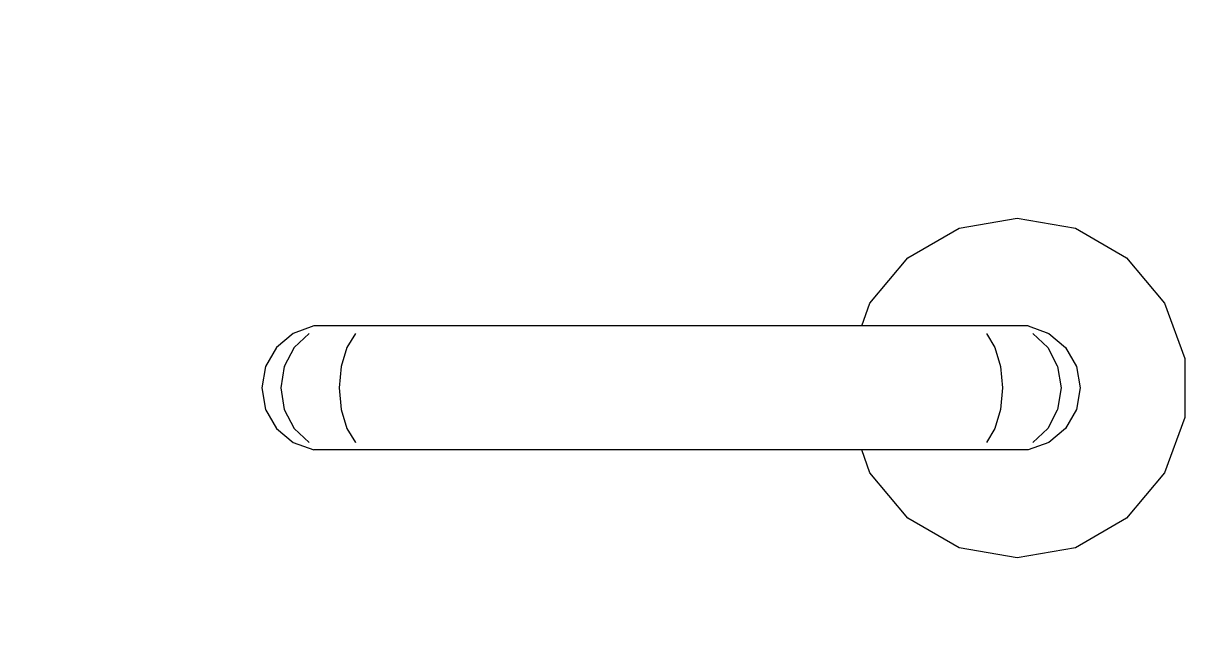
# Model space of a CAD drawing. Header units: millimetres. Extents: x -15634 to 67596, y -3027 to 55843.
# Drawn here: x 23108.6 to 23296.7, y 27657.4 to 27753.5 of the extents above; entities that cross this region are included whole.
import ezdxf

# ---------------------------------------------------------------- set-up
doc = ezdxf.new("R2010")
doc.units = ezdxf.units.MM
doc.header["$MEASUREMENT"] = 0
doc.set_wipeout_variables(frame=1)
doc.linetypes.add('Wipeout_Contour', pattern=[1000, 0, -1000])
doc.layers.add('Dimensioning - General', color=7, linetype='Continuous')
doc.layers.add('Structural - Bearing', color=7, linetype='Continuous')
for name, color, linetype, lineweight, true_color in [('Dimensioning - General_Pen_No__61', 7, 'Continuous', 20, 0x6a6a6a), ('Dimensioning - General_Pen_No__88', 7, 'Continuous', 20, 0xfd4435), ('Structural - Bearing_Pen_No__82', 7, 'Continuous', 20, 0xaaaaaa)]:
    doc.layers.add(name, color=color, linetype=linetype, lineweight=lineweight, true_color=true_color)
doc.styles.add('GENERATED_STYLE_6', font='calibril.ttf')
doc.dimstyles.new('GENERATED_STYLE__3', dxfattribs={"dimtxt": 195.999997, "dimasz": 106.4, "dimexe": 0.18, "dimexo": 0.0625, "dimgap": 0.09, "dimtad": 1, "dimdec": 0, "dimlfac": 0.1, "dimzin": 0, "dimdsep": 46, "dimtxsty": 'GENERATED_STYLE_6', "dimblk": 'ARROWHEAD_2', "dimblk1": 'ARROWHEAD_2', "dimblk2": 'ARROWHEAD_2', "dimcen": 0.09, "dimse1": 1, "dimse2": 1, "dimclrd": 256, "dimclre": 256, "dimclrt": 256, "dimadec": 0, "dimazin": 0, "dimtfac": 1, "dimtdec": 4, "dimtmove": 0, "dimatfit": 3, "dimfxl": 1, "dimtolj": 1, "dimtzin": 0, "dimarcsym": 0})

# ---------------------------------------------------------------- blocks, each defined once
blk = doc.blocks.new('*D53')
at = {"layer": 'Dimensioning - General_Pen_No__61', "color": 251, "linetype": 'Continuous', "lineweight": 20, "true_color": 0x6a6a6a, "transparency": 16777216}
for p, q in [((27454.43, 29336.02), (27594.43, 29255.19)), ((27629.43, 29295.6), (27419.43, 29295.6)), ((27524.43, 26595.6), (27524.43, 29295.6)), ((27454.43, 26636.02), (27594.43, 26555.19)), ((27629.43, 26595.6), (27419.43, 26595.6))]:
    blk.add_line(p, q, dxfattribs=at)
at = {"layer": 'Dimensioning - General_Pen_No__88', "color": 20, "lineweight": 20, "true_color": 0xfd4435, "transparency": 16777216, "char_height": 196, "attachment_point": 7, "rotation": 90, "style": 'GENERATED_STYLE_6'}
for s, insert in [('\\A1;{\\pql;\\fCalibri Light|b0|i0|c0|p34;20}', (27485.23, 28937.36)), ('\\A1;{\\pql;\\fCalibri Light|b0|i0|c0|p34;270}', (27485.23, 27707.27))]:
    blk.add_mtext(s, dxfattribs=dict(at, insert=insert))
blk = doc.blocks.new('ARROWHEAD_2')
at = {"color": 0, "linetype": 'Continuous', "lineweight": 0}
for p, q in [((-0.3781, -0.655), (0.3781, 0.655)), ((0, 0), (-1, 0))]:
    blk.add_line(p, q, dxfattribs=at)
blk = doc.blocks.new('*D101')
at = {"layer": 'Dimensioning - General_Pen_No__61', "color": 251, "linetype": 'Continuous', "lineweight": 20, "true_color": 0x6a6a6a, "transparency": 16777216}
for p, q in [((28004.43, 29336.02), (28144.43, 29255.19)), ((28179.43, 29295.6), (27969.43, 29295.6)), ((28074.43, 26595.6), (28074.43, 29295.6)), ((28004.43, 26636.02), (28144.43, 26555.19)), ((28179.43, 26595.6), (27969.43, 26595.6))]:
    blk.add_line(p, q, dxfattribs=at)
at = {"layer": 'Dimensioning - General_Pen_No__88', "color": 20, "lineweight": 20, "true_color": 0xfd4435, "transparency": 16777216, "char_height": 196, "attachment_point": 7, "rotation": 90, "style": 'GENERATED_STYLE_6'}
for s, insert in [('\\A1;{\\pql;\\fCalibri Light|b0|i0|c0|p34;20}', (28035.23, 28937.36)), ('\\A1;{\\pql;\\fCalibri Light|b0|i0|c0|p34;270}', (28035.23, 27707.27))]:
    blk.add_mtext(s, dxfattribs=dict(at, insert=insert))
blk = doc.blocks.new('*D129')
at = {"layer": 'Dimensioning - General_Pen_No__61', "color": 251, "linetype": 'Continuous', "lineweight": 20, "true_color": 0x6a6a6a, "transparency": 16777216}
for p, q in [((28554.43, 29536.02), (28694.43, 29455.19)), ((28729.43, 29495.6), (28519.43, 29495.6)), ((28624.43, 26595.6), (28624.43, 29495.6)), ((28554.43, 26636.02), (28694.43, 26555.19)), ((28729.43, 26595.6), (28519.43, 26595.6))]:
    blk.add_line(p, q, dxfattribs=at)
at = {"layer": 'Dimensioning - General_Pen_No__88', "color": 20, "lineweight": 20, "true_color": 0xfd4435, "transparency": 16777216, "insert": (28585.23, 27807.27), "char_height": 196, "attachment_point": 7, "rotation": 90, "style": 'GENERATED_STYLE_6'}
blk.add_mtext('\\A1;{\\pql;\\fCalibri Light|b0|i0|c0|p34;290}', dxfattribs=at)
blk = doc.blocks.new('*D149')
at = {"layer": 'Dimensioning - General_Pen_No__61', "color": 251, "linetype": 'Continuous', "lineweight": 20, "true_color": 0x6a6a6a, "transparency": 16777216}
for p, q in [((34964.93, 29336.02), (35104.93, 29255.19)), ((35139.93, 29295.6), (34929.93, 29295.6)), ((35034.93, 26595.6), (35034.93, 29295.6)), ((34964.93, 26636.02), (35104.93, 26555.19)), ((35139.93, 26595.6), (34929.93, 26595.6))]:
    blk.add_line(p, q, dxfattribs=at)
at = {"layer": 'Dimensioning - General_Pen_No__88', "color": 20, "lineweight": 20, "true_color": 0xfd4435, "transparency": 16777216, "char_height": 196, "attachment_point": 7, "rotation": 90, "style": 'GENERATED_STYLE_6'}
for s, insert in [('\\A1;{\\pql;\\fCalibri Light|b0|i0|c0|p34;20}', (34995.73, 28937.36)), ('\\A1;{\\pql;\\fCalibri Light|b0|i0|c0|p34;270}', (34995.73, 27707.27))]:
    blk.add_mtext(s, dxfattribs=dict(at, insert=insert))
blk = doc.blocks.new('*D197')
at = {"layer": 'Dimensioning - General_Pen_No__61', "color": 251, "linetype": 'Continuous', "lineweight": 20, "true_color": 0x6a6a6a, "transparency": 16777216}
for p, q in [((35514.93, 29336.02), (35654.93, 29255.19)), ((35689.93, 29295.6), (35479.93, 29295.6)), ((35584.93, 26595.6), (35584.93, 29295.6)), ((35514.93, 26636.02), (35654.93, 26555.19)), ((35689.93, 26595.6), (35479.93, 26595.6))]:
    blk.add_line(p, q, dxfattribs=at)
at = {"layer": 'Dimensioning - General_Pen_No__88', "color": 20, "lineweight": 20, "true_color": 0xfd4435, "transparency": 16777216, "char_height": 196, "attachment_point": 7, "rotation": 90, "style": 'GENERATED_STYLE_6'}
for s, insert in [('\\A1;{\\pql;\\fCalibri Light|b0|i0|c0|p34;20}', (35545.73, 28937.36)), ('\\A1;{\\pql;\\fCalibri Light|b0|i0|c0|p34;270}', (35545.73, 27707.27))]:
    blk.add_mtext(s, dxfattribs=dict(at, insert=insert))
blk = doc.blocks.new('*D225')
at = {"layer": 'Dimensioning - General_Pen_No__61', "color": 251, "linetype": 'Continuous', "lineweight": 20, "true_color": 0x6a6a6a, "transparency": 16777216}
for p, q in [((36064.93, 29536.02), (36204.93, 29455.19)), ((36239.93, 29495.6), (36029.93, 29495.6)), ((36134.93, 26595.6), (36134.93, 29495.6)), ((36064.93, 26636.02), (36204.93, 26555.19)), ((36239.93, 26595.6), (36029.93, 26595.6))]:
    blk.add_line(p, q, dxfattribs=at)
at = {"layer": 'Dimensioning - General_Pen_No__88', "color": 20, "lineweight": 20, "true_color": 0xfd4435, "transparency": 16777216, "insert": (36095.73, 27807.27), "char_height": 196, "attachment_point": 7, "rotation": 90, "style": 'GENERATED_STYLE_6'}
blk.add_mtext('\\A1;{\\pql;\\fCalibri Light|b0|i0|c0|p34;290}', dxfattribs=at)

msp = doc.modelspace()

# ---------------------------------------------------------------- wipeouts: each hides what was drawn before it
at = {"color": 254, "linetype": 'Wipeout_Contour', "lineweight": 0, "ltscale": 976666.961649}
msp.add_wipeout([(23241.66, 27705.45), (23268.1, 27705.45), (23271.37, 27704.26), (23274.03, 27702.03), (23275.76, 27699.02), (23276.37, 27695.6), (23275.76, 27692.18), (23274.03, 27689.18), (23271.37, 27686.94), (23268.1, 27685.76), (23241.66, 27685.76), (23242.98, 27682.1), (23249.01, 27674.92), (23257.13, 27670.23), (23266.37, 27668.6), (23275.6, 27670.23), (23283.72, 27674.92), (23289.75, 27682.1), (23292.96, 27690.92), (23292.96, 27700.29), (23289.75, 27709.1), (23283.72, 27716.29), (23275.6, 27720.98), (23266.37, 27722.6), (23257.13, 27720.98), (23249.01, 27716.29), (23242.98, 27709.1)], dxfattribs=at).dxf.layer = 'Structural - Bearing'

# ---------------------------------------------------------------- next in the draw order: linework, layer by layer
at = {"layer": 'Structural - Bearing_Pen_No__82', "color": 253, "linetype": 'Continuous', "lineweight": 20, "true_color": 0xaaaaaa}
for p, q in [((23257.13, 27720.98), (23266.37, 27722.6)), ((23266.37, 27722.6), (23275.6, 27720.98)), ((23249.01, 27716.29), (23257.13, 27720.98)), ((23275.6, 27720.98), (23283.72, 27716.29)), ((23242.98, 27709.1), (23249.01, 27716.29)), ((23283.72, 27716.29), (23289.75, 27709.1)), ((23289.75, 27709.1), (23292.96, 27700.29)), ((23292.96, 27700.29), (23292.96, 27690.92)), ((23292.96, 27690.92), (23289.75, 27682.1)), ((23249.01, 27674.92), (23242.98, 27682.1)), ((23289.75, 27682.1), (23283.72, 27674.92)), ((23257.13, 27670.23), (23249.01, 27674.92)), ((23283.72, 27674.92), (23275.6, 27670.23)), ((23266.37, 27668.6), (23257.13, 27670.23)), ((23275.6, 27670.23), (23266.37, 27668.6))]:
    msp.add_line(p, q, dxfattribs=at)

# ---------------------------------------------------------------- next in the draw order: wipeouts: each hides what was drawn before it
at = {"color": 254, "linetype": 'Wipeout_Contour', "lineweight": 0, "ltscale": 144719.625396}
msp.add_wipeout([(23265.91, 27705.45), (23268.84, 27704.26), (23271.37, 27704.26), (23268.1, 27705.45)], dxfattribs=at).dxf.layer = 'Structural - Bearing'
at = {"color": 254, "linetype": 'Wipeout_Contour', "lineweight": 0, "ltscale": 144701.463143}
msp.add_wipeout([(23273.32, 27695.6), (23272.78, 27692.18), (23275.76, 27692.18), (23276.37, 27695.6)], dxfattribs=at).dxf.layer = 'Structural - Bearing'

# ---------------------------------------------------------------- next in the draw order: wipeouts: each hides what was drawn before it
at = {"color": 254, "linetype": 'Wipeout_Contour', "lineweight": 0, "ltscale": 144721.60803}
msp.add_wipeout([(23268.84, 27704.26), (23271.23, 27702.03), (23274.03, 27702.03), (23271.37, 27704.26)], dxfattribs=at).dxf.layer = 'Structural - Bearing'
at = {"color": 254, "linetype": 'Wipeout_Contour', "lineweight": 0, "ltscale": 144688.781023}
msp.add_wipeout([(23271.23, 27689.18), (23274.03, 27689.18), (23275.76, 27692.18), (23272.78, 27692.18)], dxfattribs=at).dxf.layer = 'Structural - Bearing'

# ---------------------------------------------------------------- next in the draw order: wipeouts: each hides what was drawn before it
at = {"color": 254, "linetype": 'Wipeout_Contour', "lineweight": 0, "ltscale": 144707.937279}
msp.add_wipeout([(23259.77, 27705.45), (23261.46, 27704.26), (23268.84, 27704.26), (23265.91, 27705.45)], dxfattribs=at).dxf.layer = 'Structural - Bearing'
at = {"color": 254, "linetype": 'Wipeout_Contour', "lineweight": 0, "ltscale": 144718.939122}
msp.add_wipeout([(23271.23, 27702.03), (23272.78, 27699.02), (23275.76, 27699.02), (23274.03, 27702.03)], dxfattribs=at).dxf.layer = 'Structural - Bearing'
at = {"color": 254, "linetype": 'Wipeout_Contour', "lineweight": 0, "ltscale": 144675.401482}
msp.add_wipeout([(23268.84, 27686.94), (23271.37, 27686.94), (23274.03, 27689.18), (23271.23, 27689.18)], dxfattribs=at).dxf.layer = 'Structural - Bearing'

# ---------------------------------------------------------------- next in the draw order: linework, layer by layer
at = {"layer": 'Structural - Bearing_Pen_No__82', "color": 253, "linetype": 'Continuous', "lineweight": 20, "true_color": 0xaaaaaa}
msp.add_line((23268.1, 27705.45), (23265.91, 27705.45), dxfattribs=at)

# ---------------------------------------------------------------- next in the draw order: wipeouts: each hides what was drawn before it
at = {"color": 254, "linetype": 'Wipeout_Contour', "lineweight": 0, "ltscale": 144708.065457}
msp.add_wipeout([(23261.46, 27704.26), (23262.83, 27702.03), (23271.23, 27702.03), (23268.84, 27704.26)], dxfattribs=at).dxf.layer = 'Structural - Bearing'
at = {"color": 254, "linetype": 'Wipeout_Contour', "lineweight": 0, "ltscale": 144711.936741}
msp.add_wipeout([(23272.78, 27699.02), (23273.32, 27695.6), (23276.37, 27695.6), (23275.76, 27699.02)], dxfattribs=at).dxf.layer = 'Structural - Bearing'
at = {"color": 254, "linetype": 'Wipeout_Contour', "lineweight": 0, "ltscale": 144662.941933}
msp.add_wipeout([(23268.84, 27686.94), (23265.91, 27685.76), (23268.1, 27685.76), (23271.37, 27686.94)], dxfattribs=at).dxf.layer = 'Structural - Bearing'

# ---------------------------------------------------------------- next in the draw order: linework, layer by layer
at = {"layer": 'Structural - Bearing_Pen_No__82', "color": 253, "linetype": 'Continuous', "lineweight": 20, "true_color": 0xaaaaaa}
for p, q in [((23268.1, 27705.45), (23271.37, 27704.26)), ((23275.76, 27699.02), (23276.37, 27695.6)), ((23276.37, 27695.6), (23275.76, 27692.18))]:
    msp.add_line(p, q, dxfattribs=at)

# ---------------------------------------------------------------- next in the draw order: wipeouts: each hides what was drawn before it
at = {"color": 254, "linetype": 'Wipeout_Contour', "lineweight": 0, "ltscale": 144687.913087}
msp.add_wipeout([(23259.77, 27705.45), (23251.6, 27705.45), (23252.03, 27704.26), (23261.46, 27704.26)], dxfattribs=at).dxf.layer = 'Structural - Bearing'
at = {"color": 254, "linetype": 'Wipeout_Contour', "lineweight": 0, "ltscale": 144704.015894}
msp.add_wipeout([(23271.23, 27702.03), (23262.83, 27702.03), (23263.73, 27699.02), (23272.78, 27699.02)], dxfattribs=at).dxf.layer = 'Structural - Bearing'
at = {"color": 254, "linetype": 'Wipeout_Contour', "lineweight": 0, "ltscale": 144685.798582}
msp.add_wipeout([(23264.04, 27695.6), (23263.73, 27692.18), (23272.78, 27692.18), (23273.32, 27695.6)], dxfattribs=at).dxf.layer = 'Structural - Bearing'

# ---------------------------------------------------------------- next in the draw order: linework, layer by layer
at = {"layer": 'Structural - Bearing_Pen_No__82', "color": 253, "linetype": 'Continuous', "lineweight": 20, "true_color": 0xaaaaaa}
for p, q in [((23265.91, 27705.45), (23259.77, 27705.45)), ((23268.84, 27704.26), (23271.23, 27702.03)), ((23271.37, 27704.26), (23274.03, 27702.03)), ((23275.76, 27692.18), (23274.03, 27689.18))]:
    msp.add_line(p, q, dxfattribs=at)

# ---------------------------------------------------------------- next in the draw order: wipeouts: each hides what was drawn before it
at = {"color": 254, "linetype": 'Wipeout_Contour', "lineweight": 0, "ltscale": 144685.126157}
msp.add_wipeout([(23261.46, 27704.26), (23252.03, 27704.26), (23252.38, 27702.03), (23262.83, 27702.03)], dxfattribs=at).dxf.layer = 'Structural - Bearing'
at = {"color": 254, "linetype": 'Wipeout_Contour', "lineweight": 0, "ltscale": 144696.273303}
msp.add_wipeout([(23263.73, 27699.02), (23264.04, 27695.6), (23273.32, 27695.6), (23272.78, 27699.02)], dxfattribs=at).dxf.layer = 'Structural - Bearing'
at = {"color": 254, "linetype": 'Wipeout_Contour', "lineweight": 0, "ltscale": 144673.854712}
msp.add_wipeout([(23263.73, 27692.18), (23262.83, 27689.18), (23271.23, 27689.18), (23272.78, 27692.18)], dxfattribs=at).dxf.layer = 'Structural - Bearing'

# ---------------------------------------------------------------- next in the draw order: linework, layer by layer
at = {"layer": 'Structural - Bearing_Pen_No__82', "color": 253, "linetype": 'Continuous', "lineweight": 20, "true_color": 0xaaaaaa}
for p, q in [((23271.23, 27702.03), (23272.78, 27699.02)), ((23274.03, 27702.03), (23275.76, 27699.02)), ((23272.78, 27699.02), (23273.32, 27695.6)), ((23273.32, 27695.6), (23272.78, 27692.18))]:
    msp.add_line(p, q, dxfattribs=at)

# ---------------------------------------------------------------- next in the draw order: wipeouts: each hides what was drawn before it
at = {"color": 254, "linetype": 'Wipeout_Contour', "lineweight": 0, "ltscale": 144572.622022}
msp.add_wipeout([(23251.6, 27705.45), (23171.14, 27705.45), (23170.71, 27704.26), (23252.03, 27704.26)], dxfattribs=at).dxf.layer = 'Structural - Bearing'
at = {"color": 254, "linetype": 'Wipeout_Contour', "lineweight": 0, "ltscale": 144678.912451}
msp.add_wipeout([(23262.83, 27702.03), (23252.38, 27702.03), (23252.6, 27699.02), (23263.73, 27699.02)], dxfattribs=at).dxf.layer = 'Structural - Bearing'
at = {"color": 254, "linetype": 'Wipeout_Contour', "lineweight": 0, "ltscale": 144659.542577}
msp.add_wipeout([(23264.04, 27695.6), (23252.68, 27695.6), (23252.6, 27692.18), (23263.73, 27692.18)], dxfattribs=at).dxf.layer = 'Structural - Bearing'
at = {"color": 254, "linetype": 'Wipeout_Contour', "lineweight": 0, "ltscale": 144661.854614}
msp.add_wipeout([(23262.83, 27689.18), (23261.46, 27686.94), (23268.84, 27686.94), (23271.23, 27689.18)], dxfattribs=at).dxf.layer = 'Structural - Bearing'

# ---------------------------------------------------------------- next in the draw order: linework, layer by layer
at = {"layer": 'Structural - Bearing_Pen_No__82', "color": 253, "linetype": 'Continuous', "lineweight": 20, "true_color": 0xaaaaaa}
for p, q in [((23241.66, 27705.45), (23242.98, 27709.1)), ((23259.77, 27705.45), (23251.6, 27705.45)), ((23261.46, 27704.26), (23262.83, 27702.03)), ((23272.78, 27692.18), (23271.23, 27689.18)), ((23274.03, 27689.18), (23271.37, 27686.94))]:
    msp.add_line(p, q, dxfattribs=at)

# ---------------------------------------------------------------- next in the draw order: wipeouts: each hides what was drawn before it
at = {"color": 254, "linetype": 'Wipeout_Contour', "lineweight": 0, "ltscale": 144567.379728}
msp.add_wipeout([(23252.03, 27704.26), (23170.71, 27704.26), (23170.36, 27702.03), (23252.38, 27702.03)], dxfattribs=at).dxf.layer = 'Structural - Bearing'
at = {"color": 254, "linetype": 'Wipeout_Contour', "lineweight": 0, "ltscale": 144670.019179}
msp.add_wipeout([(23263.73, 27699.02), (23252.6, 27699.02), (23252.68, 27695.6), (23264.04, 27695.6)], dxfattribs=at).dxf.layer = 'Structural - Bearing'
at = {"color": 254, "linetype": 'Wipeout_Contour', "lineweight": 0, "ltscale": 144648.746086}
msp.add_wipeout([(23263.73, 27692.18), (23252.6, 27692.18), (23252.38, 27689.18), (23262.83, 27689.18)], dxfattribs=at).dxf.layer = 'Structural - Bearing'
at = {"color": 254, "linetype": 'Wipeout_Contour', "lineweight": 0, "ltscale": 144651.249252}
msp.add_wipeout([(23261.46, 27686.94), (23259.77, 27685.76), (23265.91, 27685.76), (23268.84, 27686.94)], dxfattribs=at).dxf.layer = 'Structural - Bearing'

# ---------------------------------------------------------------- next in the draw order: linework, layer by layer
at = {"layer": 'Structural - Bearing_Pen_No__82', "color": 253, "linetype": 'Continuous', "lineweight": 20, "true_color": 0xaaaaaa}
for p, q in [((23262.83, 27702.03), (23263.73, 27699.02)), ((23263.73, 27699.02), (23264.04, 27695.6)), ((23264.04, 27695.6), (23263.73, 27692.18)), ((23271.23, 27689.18), (23268.84, 27686.94)), ((23268.1, 27685.76), (23265.91, 27685.76)), ((23271.37, 27686.94), (23268.1, 27685.76))]:
    msp.add_line(p, q, dxfattribs=at)

# ---------------------------------------------------------------- next in the draw order: wipeouts: each hides what was drawn before it
at = {"color": 254, "linetype": 'Wipeout_Contour', "lineweight": 0, "ltscale": 144457.358791}
msp.add_wipeout([(23171.14, 27705.45), (23162.97, 27705.45), (23161.28, 27704.26), (23170.71, 27704.26)], dxfattribs=at).dxf.layer = 'Structural - Bearing'
at = {"color": 254, "linetype": 'Wipeout_Contour', "lineweight": 0, "ltscale": 144559.347533}
msp.add_wipeout([(23252.38, 27702.03), (23170.36, 27702.03), (23170.13, 27699.02), (23252.6, 27699.02)], dxfattribs=at).dxf.layer = 'Structural - Bearing'
at = {"color": 254, "linetype": 'Wipeout_Contour', "lineweight": 0, "ltscale": 144539.009155}
msp.add_wipeout([(23252.68, 27695.6), (23170.05, 27695.6), (23170.13, 27692.18), (23252.6, 27692.18)], dxfattribs=at).dxf.layer = 'Structural - Bearing'
at = {"color": 254, "linetype": 'Wipeout_Contour', "lineweight": 0, "ltscale": 144638.908044}
msp.add_wipeout([(23262.83, 27689.18), (23252.38, 27689.18), (23252.03, 27686.94), (23261.46, 27686.94)], dxfattribs=at).dxf.layer = 'Structural - Bearing'

# ---------------------------------------------------------------- next in the draw order: linework, layer by layer
at = {"layer": 'Structural - Bearing_Pen_No__82', "color": 253, "linetype": 'Continuous', "lineweight": 20, "true_color": 0xaaaaaa}
for p, q in [((23251.6, 27705.45), (23171.14, 27705.45)), ((23263.73, 27692.18), (23262.83, 27689.18))]:
    msp.add_line(p, q, dxfattribs=at)

# ---------------------------------------------------------------- next in the draw order: wipeouts: each hides what was drawn before it
at = {"color": 254, "linetype": 'Wipeout_Contour', "lineweight": 0, "ltscale": 144449.66503}
msp.add_wipeout([(23170.71, 27704.26), (23161.28, 27704.26), (23159.9, 27702.03), (23170.36, 27702.03)], dxfattribs=at).dxf.layer = 'Structural - Bearing'
at = {"color": 254, "linetype": 'Wipeout_Contour', "lineweight": 0, "ltscale": 144549.49448}
msp.add_wipeout([(23252.6, 27699.02), (23170.13, 27699.02), (23170.05, 27695.6), (23252.68, 27695.6)], dxfattribs=at).dxf.layer = 'Structural - Bearing'
at = {"color": 254, "linetype": 'Wipeout_Contour', "lineweight": 0, "ltscale": 144529.156241}
msp.add_wipeout([(23252.6, 27692.18), (23170.13, 27692.18), (23170.36, 27689.18), (23252.38, 27689.18)], dxfattribs=at).dxf.layer = 'Structural - Bearing'
at = {"color": 254, "linetype": 'Wipeout_Contour', "lineweight": 0, "ltscale": 144631.217248}
msp.add_wipeout([(23261.46, 27686.94), (23252.03, 27686.94), (23251.6, 27685.76), (23259.77, 27685.76)], dxfattribs=at).dxf.layer = 'Structural - Bearing'

# ---------------------------------------------------------------- next in the draw order: linework, layer by layer
at = {"layer": 'Structural - Bearing_Pen_No__82', "color": 253, "linetype": 'Continuous', "lineweight": 20, "true_color": 0xaaaaaa}
for p, q in [((23262.83, 27689.18), (23261.46, 27686.94)), ((23265.91, 27685.76), (23259.77, 27685.76))]:
    msp.add_line(p, q, dxfattribs=at)

# ---------------------------------------------------------------- next in the draw order: wipeouts: each hides what was drawn before it
at = {"color": 254, "linetype": 'Wipeout_Contour', "lineweight": 0, "ltscale": 144437.38359}
msp.add_wipeout([(23156.82, 27705.45), (23153.89, 27704.26), (23161.28, 27704.26), (23162.97, 27705.45)], dxfattribs=at).dxf.layer = 'Structural - Bearing'
at = {"color": 254, "linetype": 'Wipeout_Contour', "lineweight": 0, "ltscale": 144439.817303}
msp.add_wipeout([(23170.36, 27702.03), (23159.9, 27702.03), (23159, 27699.02), (23170.13, 27699.02)], dxfattribs=at).dxf.layer = 'Structural - Bearing'
at = {"color": 254, "linetype": 'Wipeout_Contour', "lineweight": 0, "ltscale": 144418.511994}
msp.add_wipeout([(23170.05, 27695.6), (23158.69, 27695.6), (23159, 27692.18), (23170.13, 27692.18)], dxfattribs=at).dxf.layer = 'Structural - Bearing'
at = {"color": 254, "linetype": 'Wipeout_Contour', "lineweight": 0, "ltscale": 144521.123986}
msp.add_wipeout([(23252.38, 27689.18), (23170.36, 27689.18), (23170.71, 27686.94), (23252.03, 27686.94)], dxfattribs=at).dxf.layer = 'Structural - Bearing'

# ---------------------------------------------------------------- next in the draw order: linework, layer by layer
at = {"layer": 'Structural - Bearing_Pen_No__82', "color": 253, "linetype": 'Continuous', "lineweight": 20, "true_color": 0xaaaaaa}
msp.add_line((23171.14, 27705.45), (23162.97, 27705.45), dxfattribs=at)

# ---------------------------------------------------------------- next in the draw order: wipeouts: each hides what was drawn before it
at = {"color": 254, "linetype": 'Wipeout_Contour', "lineweight": 0, "ltscale": 144426.783566}
msp.add_wipeout([(23153.89, 27704.26), (23151.51, 27702.03), (23159.9, 27702.03), (23161.28, 27704.26)], dxfattribs=at).dxf.layer = 'Structural - Bearing'
at = {"color": 254, "linetype": 'Wipeout_Contour', "lineweight": 0, "ltscale": 144429.006044}
msp.add_wipeout([(23170.13, 27699.02), (23159, 27699.02), (23158.69, 27695.6), (23170.05, 27695.6)], dxfattribs=at).dxf.layer = 'Structural - Bearing'
at = {"color": 254, "linetype": 'Wipeout_Contour', "lineweight": 0, "ltscale": 144409.601083}
msp.add_wipeout([(23170.13, 27692.18), (23159, 27692.18), (23159.9, 27689.18), (23170.36, 27689.18)], dxfattribs=at).dxf.layer = 'Structural - Bearing'
at = {"color": 254, "linetype": 'Wipeout_Contour', "lineweight": 0, "ltscale": 144515.880954}
msp.add_wipeout([(23252.03, 27686.94), (23170.71, 27686.94), (23171.14, 27685.76), (23251.6, 27685.76)], dxfattribs=at).dxf.layer = 'Structural - Bearing'

# ---------------------------------------------------------------- next in the draw order: linework, layer by layer
at = {"layer": 'Structural - Bearing_Pen_No__82', "color": 253, "linetype": 'Continuous', "lineweight": 20, "true_color": 0xaaaaaa}
for p, q in [((23242.98, 27682.1), (23241.66, 27685.76)), ((23259.77, 27685.76), (23251.6, 27685.76))]:
    msp.add_line(p, q, dxfattribs=at)

# ---------------------------------------------------------------- next in the draw order: wipeouts: each hides what was drawn before it
at = {"color": 254, "linetype": 'Wipeout_Contour', "lineweight": 0, "ltscale": 144425.72747}
msp.add_wipeout([(23154.63, 27705.45), (23151.37, 27704.26), (23153.89, 27704.26), (23156.82, 27705.45)], dxfattribs=at).dxf.layer = 'Structural - Bearing'
at = {"color": 254, "linetype": 'Wipeout_Contour', "lineweight": 0, "ltscale": 144414.778533}
msp.add_wipeout([(23151.51, 27702.03), (23149.95, 27699.02), (23159, 27699.02), (23159.9, 27702.03)], dxfattribs=at).dxf.layer = 'Structural - Bearing'
at = {"color": 254, "linetype": 'Wipeout_Contour', "lineweight": 0, "ltscale": 144392.324379}
msp.add_wipeout([(23158.69, 27695.6), (23149.41, 27695.6), (23149.95, 27692.18), (23159, 27692.18)], dxfattribs=at).dxf.layer = 'Structural - Bearing'
at = {"color": 254, "linetype": 'Wipeout_Contour', "lineweight": 0, "ltscale": 144403.371655}
msp.add_wipeout([(23170.36, 27689.18), (23159.9, 27689.18), (23161.28, 27686.94), (23170.71, 27686.94)], dxfattribs=at).dxf.layer = 'Structural - Bearing'

# ---------------------------------------------------------------- next in the draw order: linework, layer by layer
at = {"layer": 'Structural - Bearing_Pen_No__82', "color": 253, "linetype": 'Continuous', "lineweight": 20, "true_color": 0xaaaaaa}
for p, q in [((23156.82, 27705.45), (23154.63, 27705.45)), ((23162.97, 27705.45), (23156.82, 27705.45)), ((23161.28, 27704.26), (23159.9, 27702.03))]:
    msp.add_line(p, q, dxfattribs=at)

# ---------------------------------------------------------------- next in the draw order: wipeouts: each hides what was drawn before it
at = {"color": 254, "linetype": 'Wipeout_Contour', "lineweight": 0, "ltscale": 144413.279578}
msp.add_wipeout([(23148.71, 27702.03), (23151.51, 27702.03), (23153.89, 27704.26), (23151.37, 27704.26)], dxfattribs=at).dxf.layer = 'Structural - Bearing'
at = {"color": 254, "linetype": 'Wipeout_Contour', "lineweight": 0, "ltscale": 144402.820312}
msp.add_wipeout([(23149.95, 27699.02), (23149.41, 27695.6), (23158.69, 27695.6), (23159, 27699.02)], dxfattribs=at).dxf.layer = 'Structural - Bearing'
at = {"color": 254, "linetype": 'Wipeout_Contour', "lineweight": 0, "ltscale": 144384.557125}
msp.add_wipeout([(23149.95, 27692.18), (23151.51, 27689.18), (23159.9, 27689.18), (23159, 27692.18)], dxfattribs=at).dxf.layer = 'Structural - Bearing'
at = {"color": 254, "linetype": 'Wipeout_Contour', "lineweight": 0, "ltscale": 144400.572493}
msp.add_wipeout([(23170.71, 27686.94), (23161.28, 27686.94), (23162.97, 27685.76), (23171.14, 27685.76)], dxfattribs=at).dxf.layer = 'Structural - Bearing'

# ---------------------------------------------------------------- next in the draw order: linework, layer by layer
at = {"layer": 'Structural - Bearing_Pen_No__82', "color": 253, "linetype": 'Continuous', "lineweight": 20, "true_color": 0xaaaaaa}
for p, q in [((23154.63, 27705.45), (23151.37, 27704.26)), ((23159.9, 27702.03), (23159, 27699.02)), ((23159, 27699.02), (23158.69, 27695.6)), ((23158.69, 27695.6), (23159, 27692.18)), ((23251.6, 27685.76), (23171.14, 27685.76))]:
    msp.add_line(p, q, dxfattribs=at)

# ---------------------------------------------------------------- next in the draw order: wipeouts: each hides what was drawn before it
at = {"color": 254, "linetype": 'Wipeout_Contour', "lineweight": 0, "ltscale": 144399.899047}
msp.add_wipeout([(23146.97, 27699.02), (23149.95, 27699.02), (23151.51, 27702.03), (23148.71, 27702.03)], dxfattribs=at).dxf.layer = 'Structural - Bearing'
at = {"color": 254, "linetype": 'Wipeout_Contour', "lineweight": 0, "ltscale": 144376.706396}
msp.add_wipeout([(23149.41, 27695.6), (23146.37, 27695.6), (23146.97, 27692.18), (23149.95, 27692.18)], dxfattribs=at).dxf.layer = 'Structural - Bearing'
at = {"color": 254, "linetype": 'Wipeout_Contour', "lineweight": 0, "ltscale": 144380.482914}
msp.add_wipeout([(23159.9, 27689.18), (23151.51, 27689.18), (23153.89, 27686.94), (23161.28, 27686.94)], dxfattribs=at).dxf.layer = 'Structural - Bearing'

# ---------------------------------------------------------------- next in the draw order: linework, layer by layer
at = {"layer": 'Structural - Bearing_Pen_No__82', "color": 253, "linetype": 'Continuous', "lineweight": 20, "true_color": 0xaaaaaa}
for p, q in [((23151.37, 27704.26), (23148.71, 27702.03)), ((23153.89, 27704.26), (23151.51, 27702.03)), ((23159, 27692.18), (23159.9, 27689.18))]:
    msp.add_line(p, q, dxfattribs=at)

# ---------------------------------------------------------------- next in the draw order: wipeouts: each hides what was drawn before it
at = {"color": 254, "linetype": 'Wipeout_Contour', "lineweight": 0, "ltscale": 144387.203453}
msp.add_wipeout([(23146.97, 27699.02), (23146.37, 27695.6), (23149.41, 27695.6), (23149.95, 27699.02)], dxfattribs=at).dxf.layer = 'Structural - Bearing'
at = {"color": 254, "linetype": 'Wipeout_Contour', "lineweight": 0, "ltscale": 144369.674552}
msp.add_wipeout([(23146.97, 27692.18), (23148.71, 27689.18), (23151.51, 27689.18), (23149.95, 27692.18)], dxfattribs=at).dxf.layer = 'Structural - Bearing'
at = {"color": 254, "linetype": 'Wipeout_Contour', "lineweight": 0, "ltscale": 144380.589471}
msp.add_wipeout([(23153.89, 27686.94), (23156.82, 27685.76), (23162.97, 27685.76), (23161.28, 27686.94)], dxfattribs=at).dxf.layer = 'Structural - Bearing'

# ---------------------------------------------------------------- next in the draw order: linework, layer by layer
at = {"layer": 'Structural - Bearing_Pen_No__82', "color": 253, "linetype": 'Continuous', "lineweight": 20, "true_color": 0xaaaaaa}
for p, q in [((23148.71, 27702.03), (23146.97, 27699.02)), ((23151.51, 27702.03), (23149.95, 27699.02)), ((23146.97, 27699.02), (23146.37, 27695.6)), ((23149.95, 27699.02), (23149.41, 27695.6)), ((23146.37, 27695.6), (23146.97, 27692.18)), ((23149.41, 27695.6), (23149.95, 27692.18)), ((23159.9, 27689.18), (23161.28, 27686.94)), ((23171.14, 27685.76), (23162.97, 27685.76))]:
    msp.add_line(p, q, dxfattribs=at)

# ---------------------------------------------------------------- next in the draw order: wipeouts: each hides what was drawn before it
at = {"color": 254, "linetype": 'Wipeout_Contour', "lineweight": 0, "ltscale": 144366.974626}
msp.add_wipeout([(23148.71, 27689.18), (23151.37, 27686.94), (23153.89, 27686.94), (23151.51, 27689.18)], dxfattribs=at).dxf.layer = 'Structural - Bearing'

# ---------------------------------------------------------------- next in the draw order: linework, layer by layer
at = {"layer": 'Structural - Bearing_Pen_No__82', "color": 253, "linetype": 'Continuous', "lineweight": 20, "true_color": 0xaaaaaa}
for p, q in [((23146.97, 27692.18), (23148.71, 27689.18)), ((23149.95, 27692.18), (23151.51, 27689.18))]:
    msp.add_line(p, q, dxfattribs=at)

# ---------------------------------------------------------------- next in the draw order: wipeouts: each hides what was drawn before it
at = {"color": 254, "linetype": 'Wipeout_Contour', "lineweight": 0, "ltscale": 144368.928783}
msp.add_wipeout([(23151.37, 27686.94), (23154.63, 27685.76), (23156.82, 27685.76), (23153.89, 27686.94)], dxfattribs=at).dxf.layer = 'Structural - Bearing'

# ---------------------------------------------------------------- next in the draw order: linework, layer by layer
at = {"layer": 'Structural - Bearing_Pen_No__82', "color": 253, "linetype": 'Continuous', "lineweight": 20, "true_color": 0xaaaaaa}
for p, q in [((23148.71, 27689.18), (23151.37, 27686.94)), ((23151.51, 27689.18), (23153.89, 27686.94)), ((23151.37, 27686.94), (23154.63, 27685.76)), ((23156.82, 27685.76), (23154.63, 27685.76)), ((23162.97, 27685.76), (23156.82, 27685.76))]:
    msp.add_line(p, q, dxfattribs=at)

# ---------------------------------------------------------------- next in the draw order: dimensions: what is measured, and where the dimension line sits
at = {"layer": 'Dimensioning - General', "color": 251, "linetype": 'Continuous', "lineweight": 20, "true_color": 0x6a6a6a}
for base, p1, p2, picture, middle in [((28624.43, 29495.6), (2159.06, 26595.6), (2323.5, 29495.6), '*D129', (28487.23, 28031.4)), ((36134.93, 29495.6), (9669.56, 26595.6), (9834, 29495.6), '*D225', (35997.73, 28031.4)), ((28074.43, 29295.6), (-232.24, 26595.6), (-284.94, 29295.6), '*D101', (27937.23, 27931.4)), ((27524.43, 29295.6), (184.83, 26595.6), (95.61, 29295.6), '*D53', (27387.23, 27931.4)), ((35584.93, 29295.6), (7278.26, 26595.6), (7225.55, 29295.6), '*D197', (35447.73, 27931.4)), ((35034.93, 29295.6), (7695.33, 26595.6), (7606.11, 29295.6), '*D149', (34897.73, 27931.4))]:
    dim = msp.add_linear_dim(base=base, p1=p1, p2=p2, angle=90, dimstyle='GENERATED_STYLE__3', dxfattribs=at)
    dim.commit()
    dim.dimension.update_dxf_attribs({"geometry": picture, "text_midpoint": middle, "dimtype": 160, "text_rotation": 90})

doc.saveas('drawing.dxf')
